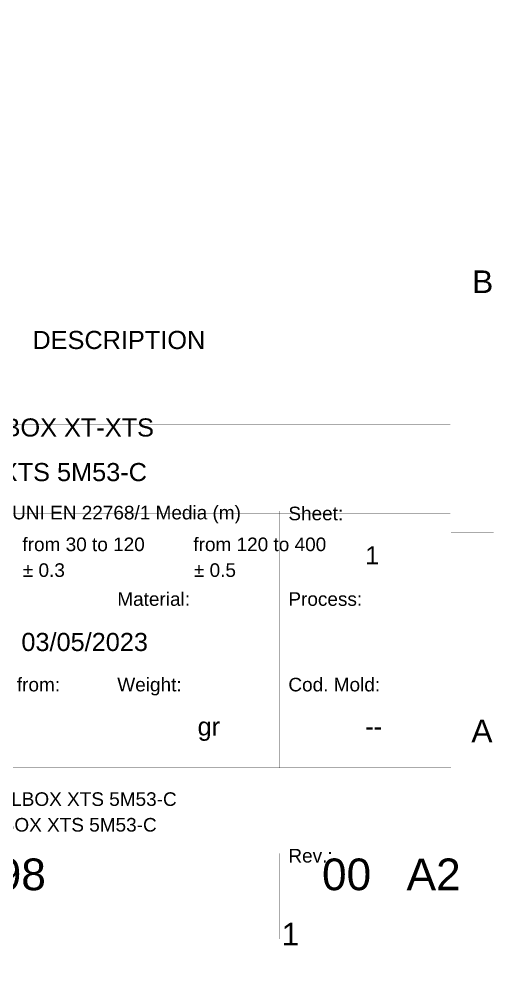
# Model space of a CAD drawing. Header units: inches. Extents: x 0 to 35.2, y -0.7 to 15.9.
# Drawn here: x 32.999 to 35.183, y -0.729 to 3.7 of the extents above; entities that cross this region are included whole.
import ezdxf

# ---------------------------------------------------------------- set-up
doc = ezdxf.new("R2010")
doc.units = ezdxf.units.IN
doc.header["$MEASUREMENT"] = 0
doc.layers.add('Board Outline', color=216, linetype='Continuous')
doc.layers.add('Dimensions', color=6, linetype='Continuous')
doc.styles.add('Arial', font='', dxfattribs={"height": 0.2})
doc.styles.get('Arial').set_extended_font_data('Arial')

msp = doc.modelspace()

# ---------------------------------------------------------------- linework, layer by layer
at = {"layer": 'Board Outline'}
for points in [[(31.8334, 2.2484, 0.0005, 0.0005, 0), (34.983, 2.2484, 0.0005, 0.0005, 0)], [(34.983, 2.0338, 0.0005, 0.0005, 0), (34.983, 2.2484, 0.0005, 0.0005, 0)], [(31.8334, 2.0338, 0.0005, 0.0005, 0), (34.983, 2.0338, 0.0005, 0.0005, 0)], [(34.983, 1.837, 0.0005, 0.0005, 0), (34.983, 2.0338, 0.0005, 0.0005, 0)], [(31.8334, 1.837, 0.0005, 0.0005, 0), (34.983, 1.837, 0.0005, 0.0005, 0)], [(34.983, 1.6401, 0.0005, 0.0005, 0), (34.983, 1.837, 0.0005, 0.0005, 0)], [(31.8334, 1.6401, 0.0005, 0.0005, 0), (34.983, 1.6401, 0.0005, 0.0005, 0)], [(34.983, 1.4262, 0.0005, 0.0005, 0), (34.983, 1.6401, 0.0005, 0.0005, 0)], [(31.8334, 1.4262, 0.0005, 0.0005, 0), (34.983, 1.4262, 0.0005, 0.0005, 0)]]:
    msp.add_lwpolyline(points, format="xyseb", dxfattribs=at)
for points in [[(34.9829, 2.2484, 0.00025, 0.00025, 1), (34.9832, 2.2484, 0.00025, 0.00025, 1)], [(34.9829, 2.2484, 0.00025, 0.00025, 1), (34.9832, 2.2484, 0.00025, 0.00025, 1)], [(34.9829, 2.0338, 0.00025, 0.00025, 1), (34.9832, 2.0338, 0.00025, 0.00025, 1)], [(34.9829, 2.0338, 0.00025, 0.00025, 1), (34.9832, 2.0338, 0.00025, 0.00025, 1)], [(34.9829, 2.0338, 0.00025, 0.00025, 1), (34.9832, 2.0338, 0.00025, 0.00025, 1)], [(34.9829, 1.837, 0.00025, 0.00025, 1), (34.9832, 1.837, 0.00025, 0.00025, 1)], [(34.9829, 1.837, 0.00025, 0.00025, 1), (34.9832, 1.837, 0.00025, 0.00025, 1)], [(34.9829, 1.837, 0.00025, 0.00025, 1), (34.9832, 1.837, 0.00025, 0.00025, 1)], [(34.9829, 1.6401, 0.00025, 0.00025, 1), (34.9832, 1.6401, 0.00025, 0.00025, 1)], [(34.9829, 1.6401, 0.00025, 0.00025, 1), (34.9832, 1.6401, 0.00025, 0.00025, 1)], [(34.9829, 1.6401, 0.00025, 0.00025, 1), (34.9832, 1.6401, 0.00025, 0.00025, 1)], [(34.9829, 1.4262, 0.00025, 0.00025, 1), (34.9832, 1.4262, 0.00025, 0.00025, 1)], [(34.9829, 1.4262, 0.00025, 0.00025, 1), (34.9832, 1.4262, 0.00025, 0.00025, 1)]]:
    msp.add_lwpolyline(points, format="xyseb", close=True, dxfattribs=at)
at = {"layer": 'Dimensions'}
for points in [[(34.9854, -0.5315, 0.0005, 0.0005, 0), (34.9854, 15.6102, 0.0005, 0.0005, 0)], [(34.9854, 3.4055, 0.0005, 0.0005, 0), (35.1823, 3.4055, 0.0005, 0.0005, 0)], [(30.261, 1.437, 0.0005, 0.0005, 0), (34.9854, 1.437, 0.0005, 0.0005, 0)], [(34.198, 0.2559, 0.0005, 0.0005, 0), (34.198, 1.437, 0.0005, 0.0005, 0)], [(34.9854, 1.3386, 0.0005, 0.0005, 0), (35.1823, 1.3386, 0.0005, 0.0005, 0)], [(30.261, 1.2795, 0.0005, 0.0005, 0), (34.198, 1.2795, 0.0005, 0.0005, 0)], [(33.4106, 1.0433, 0.0005, 0.0005, 0), (33.4106, 1.2795, 0.0005, 0.0005, 0)], [(30.261, 1.1614, 0.0005, 0.0005, 0), (34.198, 1.1614, 0.0005, 0.0005, 0)], [(30.261, 1.0433, 0.0005, 0.0005, 0), (34.9854, 1.0433, 0.0005, 0.0005, 0)], [(33.4106, 0.2559, 0.0005, 0.0005, 0), (33.4106, 1.0433, 0.0005, 0.0005, 0)], [(30.261, 0.6496, 0.0005, 0.0005, 0), (34.9854, 0.6496, 0.0005, 0.0005, 0)], [(30.261, 0.2559, 0.0005, 0.0005, 0), (34.9854, 0.2559, 0.0005, 0.0005, 0)], [(31.8358, -0.1378, 0.0005, 0.0005, 0), (34.9854, -0.1378, 0.0005, 0.0005, 0)], [(34.198, -0.5315, 0.0005, 0.0005, 0), (34.198, -0.1378, 0.0005, 0.0005, 0)], [(34.5917, -0.5315, 0.0005, 0.0005, 0), (34.5917, -0.1378, 0.0005, 0.0005, 0)], [(11.9933, -0.5315, 0.0005, 0.0005, 0), (34.9854, -0.5315, 0.0005, 0.0005, 0)], [(33.2335, -0.7283, 0.0005, 0.0005, 0), (33.2335, -0.5315, 0.0005, 0.0005, 0)]]:
    msp.add_lwpolyline(points, format="xyseb", dxfattribs=at)
for points in [[(34.9853, 3.4055, 0.00025, 0.00025, 1), (34.9856, 3.4055, 0.00025, 0.00025, 1)], [(35.1822, 3.4055, 0.00025, 0.00025, 1), (35.1824, 3.4055, 0.00025, 0.00025, 1)], [(34.1979, 1.437, 0.00025, 0.00025, 1), (34.1982, 1.437, 0.00025, 0.00025, 1)], [(34.9853, 1.437, 0.00025, 0.00025, 1), (34.9856, 1.437, 0.00025, 0.00025, 1)], [(34.9853, 1.3386, 0.00025, 0.00025, 1), (34.9856, 1.3386, 0.00025, 0.00025, 1)], [(35.1822, 1.3386, 0.00025, 0.00025, 1), (35.1824, 1.3386, 0.00025, 0.00025, 1)], [(33.4105, 1.2795, 0.00025, 0.00025, 1), (33.4108, 1.2795, 0.00025, 0.00025, 1)], [(34.1979, 1.2795, 0.00025, 0.00025, 1), (34.1982, 1.2795, 0.00025, 0.00025, 1)], [(34.1979, 1.1614, 0.00025, 0.00025, 1), (34.1982, 1.1614, 0.00025, 0.00025, 1)], [(33.4105, 1.0433, 0.00025, 0.00025, 1), (33.4108, 1.0433, 0.00025, 0.00025, 1)], [(33.4105, 1.0433, 0.00025, 0.00025, 1), (33.4108, 1.0433, 0.00025, 0.00025, 1)], [(34.9853, 1.0433, 0.00025, 0.00025, 1), (34.9856, 1.0433, 0.00025, 0.00025, 1)], [(34.9853, 0.6496, 0.00025, 0.00025, 1), (34.9856, 0.6496, 0.00025, 0.00025, 1)], [(33.4105, 0.2559, 0.00025, 0.00025, 1), (33.4108, 0.2559, 0.00025, 0.00025, 1)], [(34.1979, 0.2559, 0.00025, 0.00025, 1), (34.1982, 0.2559, 0.00025, 0.00025, 1)], [(34.9853, 0.2559, 0.00025, 0.00025, 1), (34.9856, 0.2559, 0.00025, 0.00025, 1)], [(34.1979, -0.1378, 0.00025, 0.00025, 1), (34.1982, -0.1378, 0.00025, 0.00025, 1)], [(34.5916, -0.1378, 0.00025, 0.00025, 1), (34.5919, -0.1378, 0.00025, 0.00025, 1)], [(34.9853, -0.1378, 0.00025, 0.00025, 1), (34.9856, -0.1378, 0.00025, 0.00025, 1)], [(33.2334, -0.5315, 0.00025, 0.00025, 1), (33.2336, -0.5315, 0.00025, 0.00025, 1)], [(34.1979, -0.5315, 0.00025, 0.00025, 1), (34.1982, -0.5315, 0.00025, 0.00025, 1)], [(34.5916, -0.5315, 0.00025, 0.00025, 1), (34.5919, -0.5315, 0.00025, 0.00025, 1)], [(34.9853, -0.5315, 0.00025, 0.00025, 1), (34.9856, -0.5315, 0.00025, 0.00025, 1)], [(34.9853, -0.5315, 0.00025, 0.00025, 1), (34.9856, -0.5315, 0.00025, 0.00025, 1)], [(33.2334, -0.7283, 0.00025, 0.00025, 1), (33.2336, -0.7283, 0.00025, 0.00025, 1)]]:
    msp.add_lwpolyline(points, format="xyseb", close=True, dxfattribs=at)

# ---------------------------------------------------------------- texts
at = {"layer": 'Board Outline', "style": 'Arial'}
for s, height, p in [('DESCRIPTION', 0.083333, (33.0594, 2.1828)), ('HOOK FOR MODULBOX XT-XTS', 0.083333, (31.8531, 1.7802)), ('BODY MODULBOX XTS 5M53-C', 0.083333, (31.8531, 1.5749)), ('General Tolerance UNI EN 22768/1 Media (m)', 0.0625, (32.2188, 1.3988)), ('Sheet:', 0.0625, (34.2374, 1.3949)), ('from 30 to 120', 0.0625, (33.0134, 1.2528)), ('from 120 to 400', 0.0625, (33.8001, 1.2528)), ('1', 0.0833, (34.5909, 1.1918)), ('± 0.3', 0.0625, (33.0152, 1.1343)), ('± 0.5', 0.0625, (33.8026, 1.1343)), ('Material:', 0.0625, (33.45, 1.0012)), ('Process:', 0.0625, (34.2374, 1.0012)), ('03/05/2023', 0.08333, (33.0085, 0.7932)), ('Derived from:', 0.0625, (32.6626, 0.6075)), ('Weight:', 0.0625, (33.45, 0.6075)), ('Cod. Mold:', 0.0625, (34.2374, 0.6075)), ('gr', 0.08333, (33.8195, 0.4044)), ('--', 0.08333, (34.5913, 0.4044)), ('KIT CONTENITORE MODULBOX XTS 5M53-C', 0.0625, (31.8752, 0.0806)), ('KIT ENCLOSURE MODULBOX XTS 5M53-C', 0.0625, (31.8752, -0.0375)), ('Rev.:', 0.0625, (34.2374, -0.1799)), ('3_250_00098', 0.145833, (31.8752, -0.3074)), ('00', 0.14583, (34.392, -0.3074)), ('A2', 0.14583, (34.7812, -0.3074))]:
    msp.add_text(s, height=height, dxfattribs=at).set_placement(p)
at = {"layer": 'Dimensions', "style": 'Arial'}
for s, p in [('B', (35.0831, 2.4404)), ('A', (35.0797, 0.3735)), ('1', (34.2068, -0.5615))]:
    msp.add_text(s, height=0.1042, dxfattribs=at).set_placement(p)

doc.saveas('drawing.dxf')
